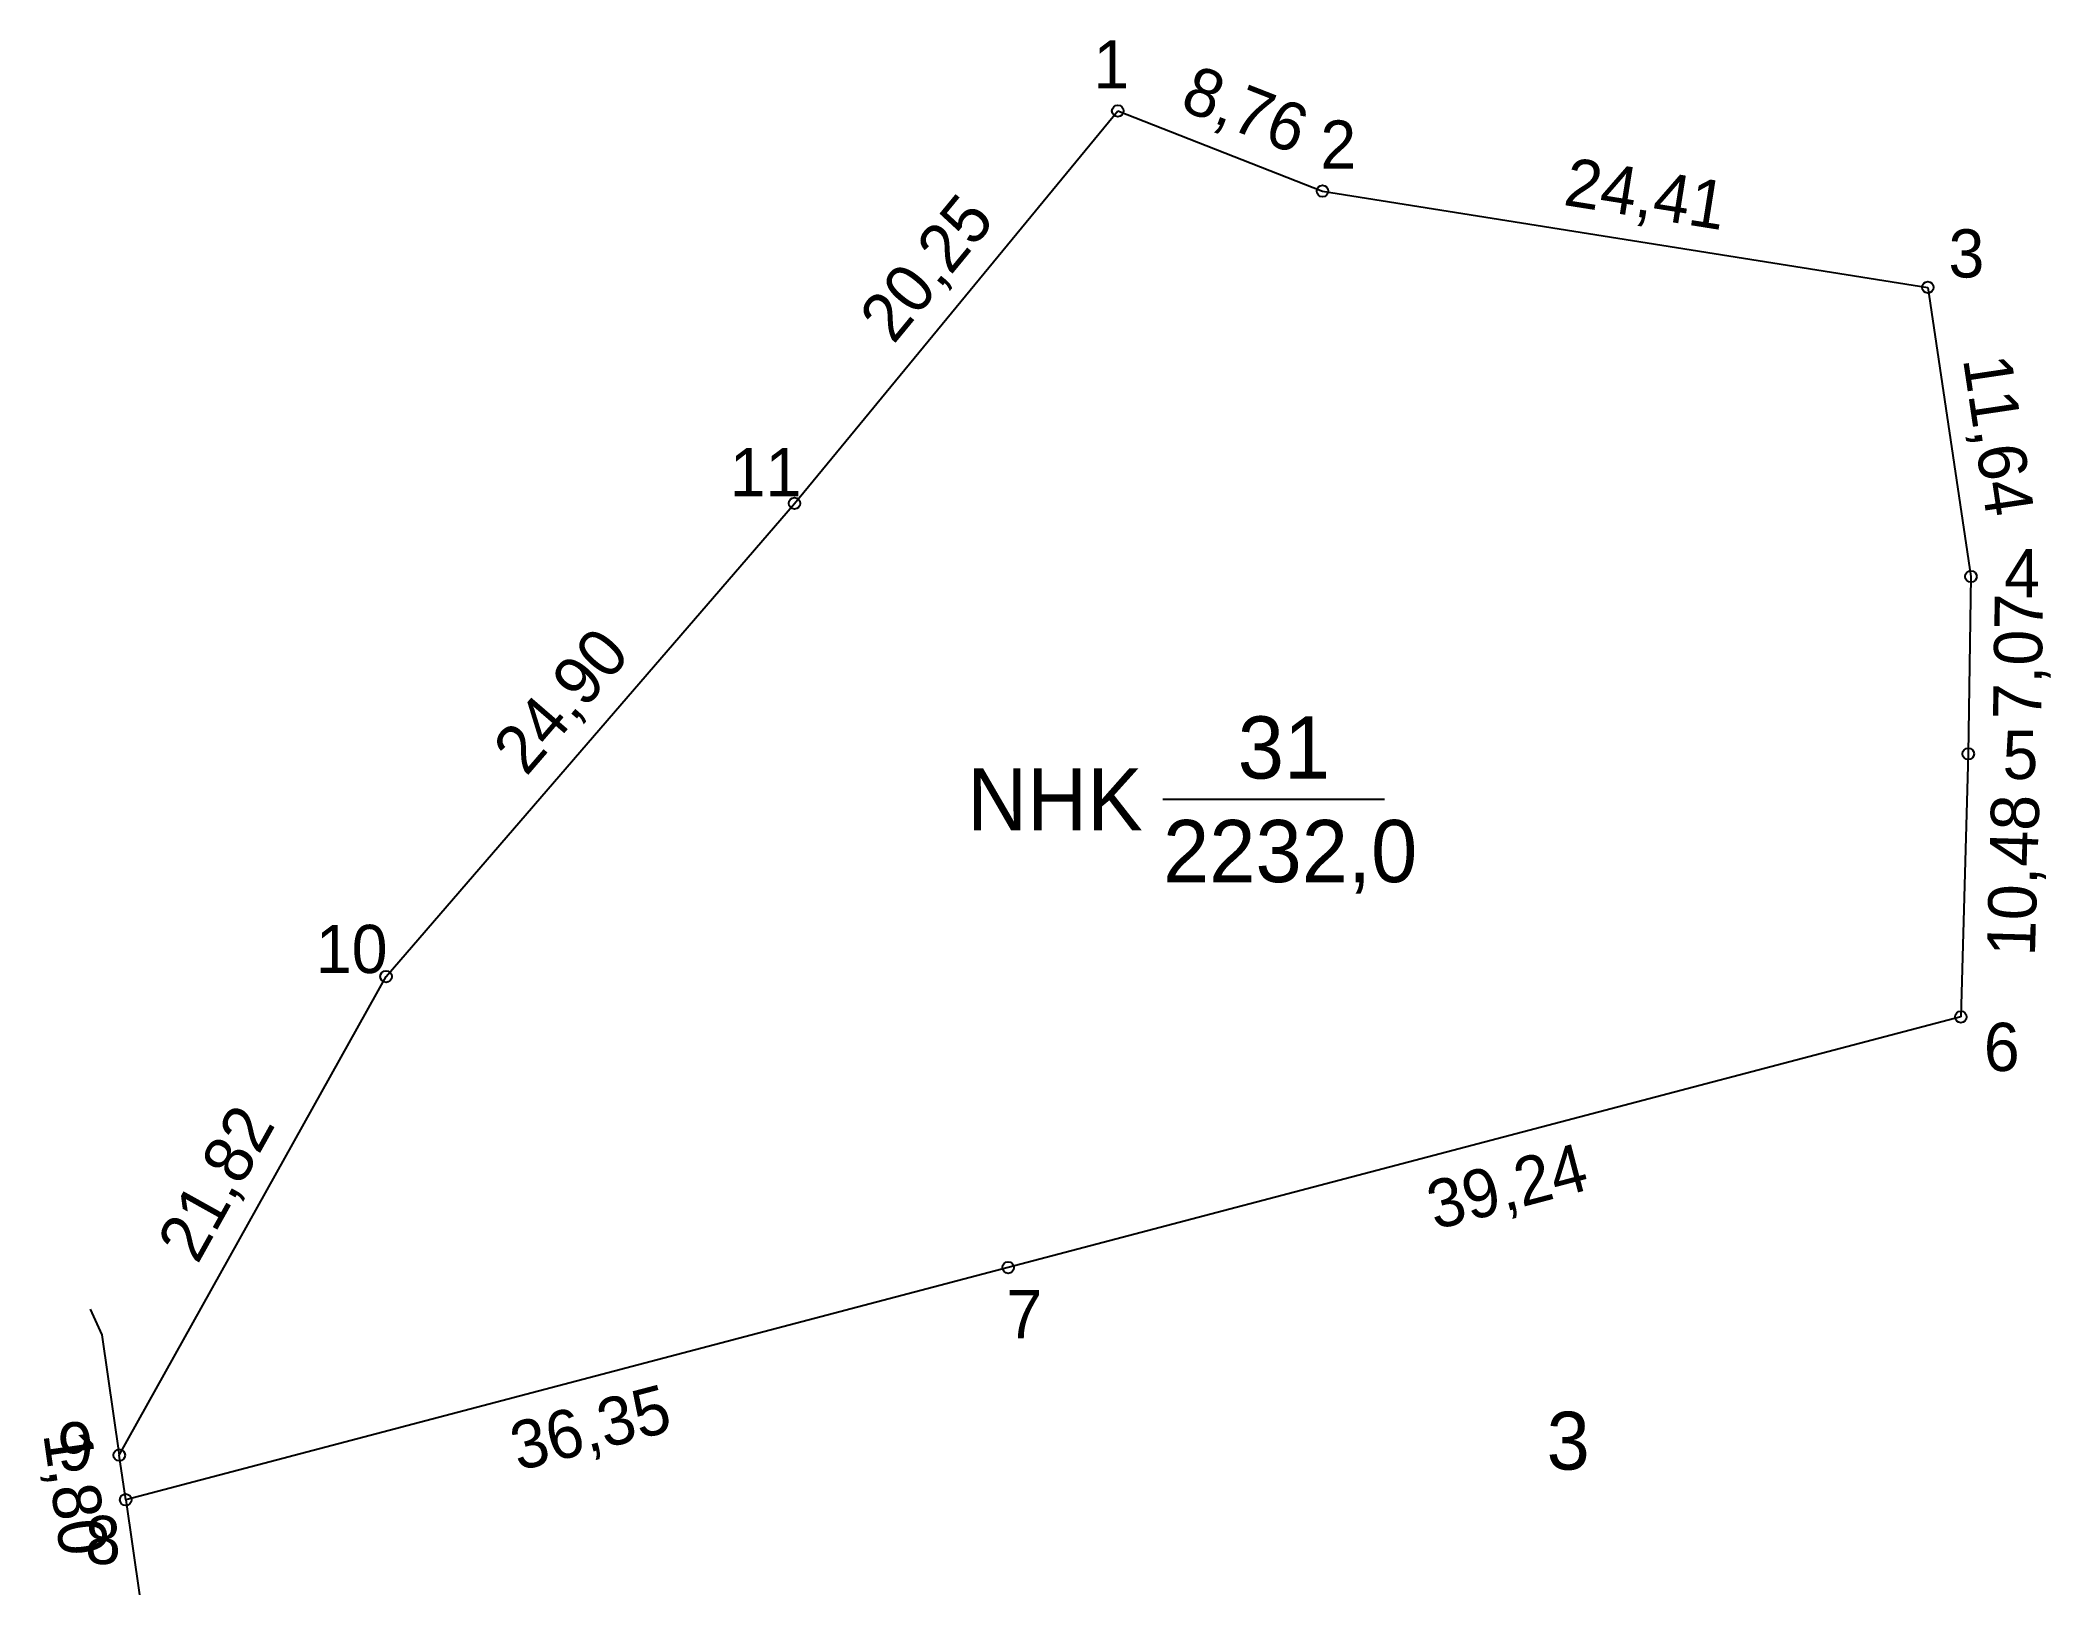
# Model space of a CAD drawing. Extents: x 551071.5 to 551151.6, y 1822811 to 1822872.9.
import ezdxf

# ---------------------------------------------------------------- set-up
doc = ezdxf.new("R2010")
doc.units = 0
for name, color, linetype in [('Level 10', 7, 'Continuous'), ('Level 17', 7, 'Continuous'), ('Level 42', 7, 'Continuous'), ('Level 43', 7, 'Continuous'), ('Level 44', 7, 'Continuous'), ('Level 45', 7, 'Continuous'), ('Level 46', 7, 'Continuous')]:
    doc.layers.add(name, color=color, linetype=linetype)

msp = doc.modelspace()

# ---------------------------------------------------------------- linework, layer by layer
at = {"layer": 'Level 10'}
for p, q in [((551101.546, 1822854.455), (551114.42, 1822870.082)), ((551114.42, 1822870.082), (551122.574, 1822866.892)), ((551122.574, 1822866.892), (551146.686, 1822863.058)), ((551146.686, 1822863.058), (551148.403, 1822851.543)), ((551085.276, 1822835.607), (551101.546, 1822854.455)), ((551148.403, 1822851.543), (551148.298, 1822844.478)), ((551148.298, 1822844.478), (551148, 1822834)), ((551074.65, 1822816.548), (551085.276, 1822835.607)), ((551148, 1822834), (551110.055, 1822824.017)), ((551110.055, 1822824.017), (551074.906, 1822814.77)), ((551074.906, 1822814.77), (551074.65, 1822816.548))]:
    msp.add_line(p, q, dxfattribs=at)
at = {"layer": 'Level 17'}
for centre in [(551114.42, 1822870.082), (551122.574, 1822866.892), (551146.686, 1822863.058), (551101.546, 1822854.455), (551148.403, 1822851.543), (551148.298, 1822844.478), (551085.276, 1822835.607), (551148, 1822834), (551110.055, 1822824.017), (551074.65, 1822816.548), (551074.906, 1822814.77)]:
    msp.add_circle(centre, 0.23, dxfattribs=at)
at = {"layer": 'Level 44'}
for p, q in [((551073.491, 1822822.356), (551073.96, 1822821.34)), ((551073.96, 1822821.34), (551074.65, 1822816.548)), ((551074.906, 1822814.77), (551075.452, 1822810.985)), ((551074.906, 1822814.77), (551075.452, 1822810.985))]:
    msp.add_line(p, q, dxfattribs=at)
at = {"layer": 'Level 45'}
msp.add_line((551116.222, 1822842.668), (551125.049, 1822842.668), dxfattribs=at)

# ---------------------------------------------------------------- texts
at = {"layer": 'Level 42'}
for s, rotation, p in [('8,76', 338.63362, (551116.836, 1822870.168)), ('24,41', 350.96515, (551132.128, 1822866.345)), ('20,25', 50.51726, (551105.489, 1822860.752)), ('11,64', 278.48088, (551148.082, 1822860.205)), ('7,07', 89.14853, (551151.199, 1822845.838)), ('24,90', 49.19853, (551090.859, 1822843.544)), ('10,48', 88.37092, (551150.95, 1822836.4)), ('21,82', 60.85894, (551077.767, 1822824.11)), ('39,24', 14.74, (551127.059, 1822825.512)), ('36,35', 14.73939, (551090.548, 1822815.907)), ('1,80', 278.19325, (551071.618, 1822817.391))]:
    msp.add_text(s, height=1.9203, rotation=rotation, dxfattribs=at).set_placement(p)
at = {"layer": 'Level 43'}
for s, height, p in [('1', 1.92, (551113.45, 1822870.98)), ('2', 1.92, (551122.489, 1822867.785)), ('3', 1.92, (551147.509, 1822863.449)), ('11', 1.9203, (551098.963, 1822854.733)), ('4', 1.92, (551149.725, 1822850.711)), ('5', 1.92, (551149.661, 1822843.476)), ('10', 1.9203, (551082.48, 1822835.747)), ('6', 1.92, (551148.916, 1822831.846)), ('7', 1.92, (551109.985, 1822821.2)), ('9', 1.92, (551072.184, 1822815.937)), ('8', 1.92, (551073.286, 1822812.209))]:
    msp.add_text(s, height=height, dxfattribs=at).set_placement(p)
at = {"layer": 'Level 45'}
for s, p in [('31', (551119.198, 1822843.494)), ('NHK', (551108.423, 1822841.43)), ('2232,0', (551116.223, 1822839.367))]:
    msp.add_text(s, height=2.4763, dxfattribs=at).set_placement(p)
at = {"layer": 'Level 46'}
msp.add_text('3', height=2.304, dxfattribs=at).set_placement((551131.505, 1822815.971))

doc.saveas('drawing.dxf')
